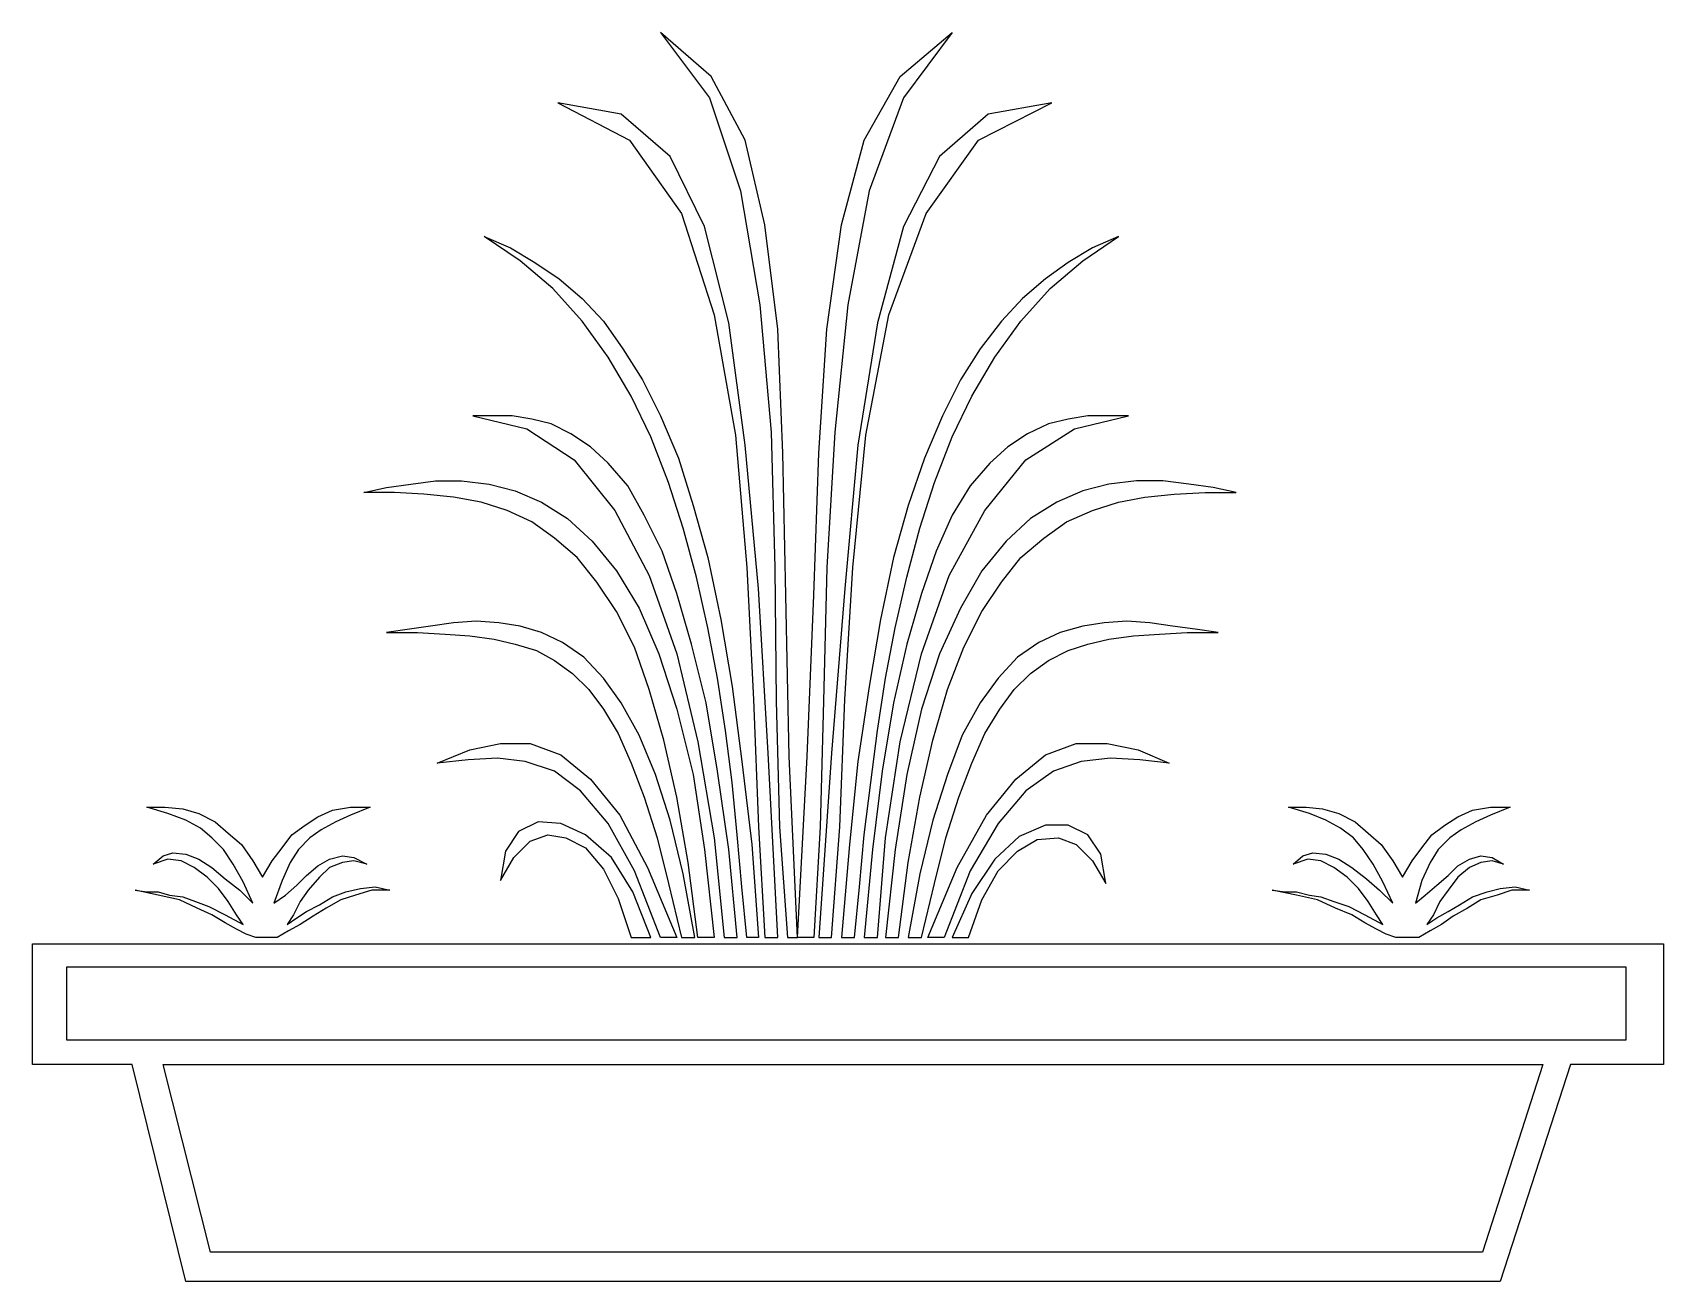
# Model space of a CAD drawing. Header units: millimetres. Extents: x 577 to 2337, y 236 to 943.
# Drawn here: x 816.921 to 818.192, y 685.475 to 686.449 of the extents above; entities that cross this region are included whole.
import ezdxf

# ---------------------------------------------------------------- set-up
doc = ezdxf.new("R2010")
doc.units = ezdxf.units.MM
doc.header["$LTSCALE"] = 0.01
doc.layers.add('06-Furn', color=4, linetype='Continuous')

# ---------------------------------------------------------------- blocks, each defined once
blk = doc.blocks.new('tr3')
at = {"layer": '06-Furn', "color": 94}
for p, q in [((830.4323, 685.7162), (830.3929, 685.7505)), ((830.3929, 685.7505), (830.431, 685.6997)), ((830.5797, 685.7162), (830.6203, 685.7505)), ((830.6203, 685.7505), (830.5822, 685.6997)), ((830.459, 685.6666), (830.4323, 685.7162)), ((830.5517, 685.6666), (830.5797, 685.7162)), ((830.3624, 685.687), (830.3129, 685.6959)), ((830.3129, 685.6959), (830.3688, 685.6666)), ((830.431, 685.6997), (830.4552, 685.6272)), ((830.5822, 685.6997), (830.5555, 685.6272)), ((830.6407, 685.6666), (830.6978, 685.6959)), ((830.6978, 685.6959), (830.6483, 685.687)), ((830.4005, 685.6539), (830.3624, 685.687)), ((830.6483, 685.687), (830.6102, 685.6539)), ((830.3688, 685.6666), (830.4094, 685.6095)), ((830.4742, 685.6006), (830.459, 685.6666)), ((830.5339, 685.6006), (830.5517, 685.6666)), ((830.6, 685.6095), (830.6407, 685.6666)), ((830.4272, 685.5993), (830.4005, 685.6539)), ((830.6102, 685.6539), (830.5822, 685.5993)), ((830.4552, 685.6272), (830.4704, 685.5383)), ((830.5555, 685.6272), (830.539, 685.5383)), ((830.4094, 685.6095), (830.4348, 685.5307)), ((830.4844, 685.5193), (830.4742, 685.6006)), ((830.5225, 685.5193), (830.5339, 685.6006)), ((830.5708, 685.5307), (830.6, 685.6095)), ((830.2837, 685.5726), (830.2557, 685.5917)), ((830.2557, 685.5917), (830.276, 685.5828)), ((830.4463, 685.5243), (830.4272, 685.5993)), ((830.5822, 685.5993), (830.5619, 685.5243)), ((830.722, 685.5726), (830.7499, 685.5917)), ((830.7499, 685.5917), (830.7296, 685.5828)), ((830.276, 685.5828), (830.2951, 685.5713)), ((830.7296, 685.5828), (830.7105, 685.5713)), ((830.3091, 685.551), (830.2837, 685.5726)), ((830.2951, 685.5713), (830.3141, 685.5586)), ((830.7105, 685.5713), (830.6928, 685.5586)), ((830.6966, 685.551), (830.722, 685.5726)), ((830.3319, 685.5256), (830.3091, 685.551)), ((830.3141, 685.5586), (830.3319, 685.5434)), ((830.6737, 685.5256), (830.6966, 685.551)), ((830.6928, 685.5586), (830.675, 685.5434)), ((830.3319, 685.5434), (830.3485, 685.5256)), ((830.4704, 685.5383), (830.4793, 685.4392)), ((830.539, 685.5383), (830.5289, 685.4392)), ((830.675, 685.5434), (830.6585, 685.5256)), ((830.3523, 685.4977), (830.3319, 685.5256)), ((830.3485, 685.5256), (830.3637, 685.504)), ((830.4348, 685.5307), (830.4514, 685.4367)), ((830.459, 685.429), (830.4463, 685.5243)), ((830.5619, 685.5243), (830.5467, 685.429)), ((830.553, 685.4367), (830.5708, 685.5307)), ((830.6585, 685.5256), (830.6419, 685.504)), ((830.6534, 685.4977), (830.6737, 685.5256)), ((830.4882, 685.4227), (830.4844, 685.5193)), ((830.5162, 685.4227), (830.5225, 685.5193)), ((830.3637, 685.504), (830.3789, 685.4799)), ((830.6419, 685.504), (830.6267, 685.4799)), ((830.3701, 685.4672), (830.3523, 685.4977)), ((830.6356, 685.4672), (830.6534, 685.4977)), ((830.3789, 685.4799), (830.3929, 685.4519)), ((830.6267, 685.4799), (830.6127, 685.4519)), ((830.3853, 685.4354), (830.3701, 685.4672)), ((830.6203, 685.4354), (830.6356, 685.4672)), ((830.2621, 685.4519), (830.2468, 685.4519)), ((830.2468, 685.4519), (830.2887, 685.4418)), ((830.2773, 685.4519), (830.2621, 685.4519)), ((830.2926, 685.4494), (830.2773, 685.4519)), ((830.3078, 685.4456), (830.2926, 685.4494)), ((830.3929, 685.4519), (830.4069, 685.4189)), ((830.6127, 685.4519), (830.5987, 685.4189)), ((830.7105, 685.4494), (830.6953, 685.4456)), ((830.7258, 685.4519), (830.7105, 685.4494)), ((830.7156, 685.4418), (830.7576, 685.4519)), ((830.7423, 685.4519), (830.7258, 685.4519)), ((830.7576, 685.4519), (830.7423, 685.4519)), ((830.2887, 685.4418), (830.3256, 685.4176)), ((830.323, 685.4379), (830.3078, 685.4456)), ((830.3383, 685.4278), (830.323, 685.4379)), ((830.3993, 685.3998), (830.3853, 685.4354)), ((830.4514, 685.4367), (830.4603, 685.3338)), ((830.4793, 685.4392), (830.4819, 685.3338)), ((830.5289, 685.4392), (830.5225, 685.3338)), ((830.5428, 685.3338), (830.553, 685.4367)), ((830.6064, 685.3998), (830.6203, 685.4354)), ((830.6788, 685.4379), (830.6635, 685.4278)), ((830.6775, 685.4176), (830.7156, 685.4418)), ((830.6953, 685.4456), (830.6788, 685.4379)), ((830.3523, 685.4151), (830.3383, 685.4278)), ((830.4692, 685.3172), (830.459, 685.429)), ((830.4907, 685.3122), (830.4882, 685.4227)), ((830.5123, 685.3122), (830.5162, 685.4227)), ((830.5467, 685.429), (830.5365, 685.3172)), ((830.6635, 685.4278), (830.6496, 685.4151)), ((830.3256, 685.4176), (830.3573, 685.3782)), ((830.3675, 685.3973), (830.3523, 685.4151)), ((830.4069, 685.4189), (830.4183, 685.382)), ((830.5987, 685.4189), (830.586, 685.382)), ((830.6496, 685.4151), (830.6343, 685.3973)), ((830.6457, 685.3782), (830.6775, 685.4176)), ((830.1795, 685.396), (830.1985, 685.3986)), ((830.1985, 685.3986), (830.2176, 685.4011)), ((830.2176, 685.4011), (830.2379, 685.4011)), ((830.2379, 685.4011), (830.2595, 685.3986)), ((830.2595, 685.3986), (830.2798, 685.3935)), ((830.3802, 685.3744), (830.3675, 685.3973)), ((830.4107, 685.3643), (830.3993, 685.3998)), ((830.5949, 685.3643), (830.6064, 685.3998)), ((830.6343, 685.3973), (830.6203, 685.3744)), ((830.7423, 685.3986), (830.722, 685.3935)), ((830.7639, 685.4011), (830.7423, 685.3986)), ((830.7842, 685.4011), (830.7639, 685.4011)), ((830.8046, 685.3986), (830.7842, 685.4011)), ((830.8236, 685.396), (830.8046, 685.3986)), ((830.1617, 685.3922), (830.1795, 685.396)), ((830.1858, 685.3922), (830.1617, 685.3922)), ((830.2087, 685.3909), (830.1858, 685.3922)), ((830.2316, 685.3884), (830.2087, 685.3909)), ((830.2532, 685.3846), (830.2316, 685.3884)), ((830.2735, 685.3782), (830.2532, 685.3846)), ((830.2798, 685.3935), (830.3002, 685.3846)), ((830.3002, 685.3846), (830.3205, 685.3719)), ((830.7017, 685.3846), (830.6813, 685.3719)), ((830.722, 685.3935), (830.7017, 685.3846)), ((830.7296, 685.3782), (830.7499, 685.3846)), ((830.7499, 685.3846), (830.7703, 685.3884)), ((830.7703, 685.3884), (830.7931, 685.3909)), ((830.7931, 685.3909), (830.8173, 685.3922)), ((830.8173, 685.3922), (830.8414, 685.3922)), ((830.8414, 685.3922), (830.8236, 685.396)), ((830.2926, 685.3693), (830.2735, 685.3782)), ((830.3205, 685.3719), (830.3396, 685.3541)), ((830.3573, 685.3782), (830.384, 685.3274)), ((830.3942, 685.3465), (830.3802, 685.3744)), ((830.4183, 685.382), (830.4298, 685.3414)), ((830.586, 685.382), (830.5746, 685.3414)), ((830.6203, 685.3744), (830.6076, 685.3465)), ((830.6178, 685.3274), (830.6457, 685.3782)), ((830.6813, 685.3719), (830.6623, 685.3541)), ((830.7093, 685.3693), (830.7296, 685.3782)), ((830.3103, 685.3566), (830.2926, 685.3693)), ((830.4209, 685.3261), (830.4107, 685.3643)), ((830.5848, 685.3261), (830.5949, 685.3643)), ((830.6915, 685.3566), (830.7093, 685.3693)), ((830.3281, 685.3414), (830.3103, 685.3566)), ((830.3396, 685.3541), (830.3586, 685.3312)), ((830.4056, 685.3134), (830.3942, 685.3465)), ((830.6076, 685.3465), (830.5962, 685.3134)), ((830.6623, 685.3541), (830.6432, 685.3312)), ((830.6737, 685.3414), (830.6915, 685.3566)), ((830.3434, 685.3223), (830.3281, 685.3414)), ((830.4298, 685.3414), (830.4399, 685.2931)), ((830.4603, 685.3338), (830.4653, 685.2308)), ((830.4819, 685.3338), (830.4831, 685.2296)), ((830.5225, 685.3338), (830.52, 685.2296)), ((830.5365, 685.2308), (830.5428, 685.3338)), ((830.5746, 685.3414), (830.5644, 685.2931)), ((830.6585, 685.3223), (830.6737, 685.3414)), ((830.3586, 685.2995), (830.3434, 685.3223)), ((830.3586, 685.3312), (830.3764, 685.302)), ((830.384, 685.3274), (830.4056, 685.2664)), ((830.4298, 685.2867), (830.4209, 685.3261)), ((830.5759, 685.2867), (830.5848, 685.3261)), ((830.5962, 685.2664), (830.6178, 685.3274)), ((830.6432, 685.3312), (830.6267, 685.302)), ((830.6432, 685.2995), (830.6585, 685.3223)), ((830.4171, 685.274), (830.4056, 685.3134)), ((830.4768, 685.1889), (830.4692, 685.3172)), ((830.4933, 685.1864), (830.4907, 685.3122)), ((830.5073, 685.1864), (830.5123, 685.3122)), ((830.5365, 685.3172), (830.5263, 685.1889)), ((830.5962, 685.3134), (830.5848, 685.274)), ((830.3726, 685.2715), (830.3586, 685.2995)), ((830.3764, 685.302), (830.3916, 685.2664)), ((830.6267, 685.302), (830.6102, 685.2664)), ((830.6292, 685.2715), (830.6432, 685.2995)), ((830.1973, 685.2855), (830.1795, 685.2829)), ((830.1795, 685.2829), (830.2036, 685.2829)), ((830.2138, 685.288), (830.1973, 685.2855)), ((830.2036, 685.2829), (830.2252, 685.2817)), ((830.2316, 685.2906), (830.2138, 685.288)), ((830.2494, 685.2918), (830.2316, 685.2906)), ((830.2671, 685.2906), (830.2494, 685.2918)), ((830.2837, 685.288), (830.2671, 685.2906)), ((830.3002, 685.2829), (830.2837, 685.288)), ((830.3167, 685.2753), (830.3002, 685.2829)), ((830.4374, 685.2474), (830.4298, 685.2867)), ((830.4399, 685.2931), (830.4488, 685.241)), ((830.5644, 685.2931), (830.5555, 685.241)), ((830.5682, 685.2474), (830.5759, 685.2867)), ((830.7042, 685.2829), (830.6877, 685.2753)), ((830.722, 685.288), (830.7042, 685.2829)), ((830.7385, 685.2906), (830.722, 685.288)), ((830.7563, 685.2918), (830.7385, 685.2906)), ((830.7741, 685.2906), (830.7563, 685.2918)), ((830.7919, 685.288), (830.7741, 685.2906)), ((830.7817, 685.2817), (830.8033, 685.2829)), ((830.8096, 685.2855), (830.7919, 685.288)), ((830.8033, 685.2829), (830.8274, 685.2829)), ((830.8274, 685.2829), (830.8096, 685.2855)), ((830.2252, 685.2817), (830.2443, 685.2804)), ((830.2443, 685.2804), (830.2633, 685.2779)), ((830.2633, 685.2779), (830.2798, 685.274)), ((830.2798, 685.274), (830.2964, 685.269)), ((830.3332, 685.2639), (830.3167, 685.2753)), ((830.384, 685.2385), (830.3726, 685.2715)), ((830.4285, 685.2283), (830.4171, 685.274)), ((830.5848, 685.274), (830.5746, 685.2283)), ((830.6165, 685.2385), (830.6292, 685.2715)), ((830.6877, 685.2753), (830.6712, 685.2639)), ((830.7105, 685.269), (830.7258, 685.274)), ((830.7258, 685.274), (830.7423, 685.2779)), ((830.7423, 685.2779), (830.7614, 685.2804)), ((830.7614, 685.2804), (830.7817, 685.2817)), ((830.2964, 685.269), (830.3103, 685.2613)), ((830.3103, 685.2613), (830.3243, 685.2512)), ((830.3485, 685.2474), (830.3332, 685.2639)), ((830.3916, 685.2664), (830.4056, 685.2232)), ((830.4056, 685.2664), (830.4221, 685.1978)), ((830.5797, 685.1978), (830.5962, 685.2664)), ((830.6102, 685.2664), (830.5962, 685.2232)), ((830.6712, 685.2639), (830.6559, 685.2474)), ((830.6813, 685.2512), (830.6953, 685.2613)), ((830.6953, 685.2613), (830.7105, 685.269)), ((830.3243, 685.2512), (830.337, 685.2385)), ((830.3624, 685.2283), (830.3485, 685.2474)), ((830.4437, 685.2067), (830.4374, 685.2474)), ((830.5619, 685.2067), (830.5682, 685.2474)), ((830.6559, 685.2474), (830.6419, 685.2283)), ((830.6686, 685.2385), (830.6813, 685.2512)), ((830.337, 685.2385), (830.3485, 685.2232)), ((830.3955, 685.1991), (830.384, 685.2385)), ((830.4488, 685.241), (830.4564, 685.1826)), ((830.5555, 685.241), (830.5467, 685.1826)), ((830.6051, 685.1991), (830.6165, 685.2385)), ((830.6572, 685.2232), (830.6686, 685.2385)), ((830.3485, 685.2232), (830.3599, 685.2042)), ((830.3764, 685.2029), (830.3624, 685.2283)), ((830.4056, 685.2232), (830.4183, 685.1724)), ((830.4374, 685.1749), (830.4285, 685.2283)), ((830.4653, 685.2308), (830.4692, 685.1317)), ((830.4831, 685.2296), (830.4857, 685.1317)), ((830.52, 685.2296), (830.5174, 685.1317)), ((830.5327, 685.1317), (830.5365, 685.2308)), ((830.5746, 685.2283), (830.5657, 685.1749)), ((830.5962, 685.2232), (830.5848, 685.1724)), ((830.6419, 685.2283), (830.628, 685.2029)), ((830.6457, 685.2042), (830.6572, 685.2232)), ((830.4488, 685.1661), (830.4437, 685.2067)), ((830.5568, 685.1661), (830.5619, 685.2067)), ((830.2443, 685.1915), (830.2684, 685.1965)), ((830.2684, 685.1965), (830.2913, 685.1965)), ((830.2913, 685.1965), (830.3154, 685.1877)), ((830.3599, 685.2042), (830.3701, 685.1813)), ((830.3891, 685.1724), (830.3764, 685.2029)), ((830.4056, 685.1546), (830.3955, 685.1991)), ((830.4221, 685.1978), (830.4348, 685.1229)), ((830.5682, 685.1229), (830.5797, 685.1978)), ((830.5949, 685.1546), (830.6051, 685.1991)), ((830.628, 685.2029), (830.6165, 685.1724)), ((830.6356, 685.1813), (830.6457, 685.2042)), ((830.6928, 685.1877), (830.7169, 685.1965)), ((830.7169, 685.1965), (830.741, 685.1965)), ((830.741, 685.1965), (830.7652, 685.1915)), ((830.2189, 685.1813), (830.2443, 685.1915)), ((830.243, 685.1838), (830.2189, 685.1813)), ((830.2659, 685.1851), (830.243, 685.1838)), ((830.2875, 685.1826), (830.2659, 685.1851)), ((830.3103, 685.1749), (830.2875, 685.1826)), ((830.3154, 685.1877), (830.3383, 685.1686)), ((830.3701, 685.1813), (830.3802, 685.1546)), ((830.4564, 685.1826), (830.4641, 685.1178)), ((830.4844, 685.0454), (830.4768, 685.1889)), ((830.4996, 685.0454), (830.4933, 685.1864)), ((830.4996, 685.0454), (830.5073, 685.1864)), ((830.5263, 685.1889), (830.5162, 685.0454)), ((830.5467, 685.1826), (830.5403, 685.1178)), ((830.6254, 685.1546), (830.6356, 685.1813)), ((830.6699, 685.1686), (830.6928, 685.1877)), ((830.7207, 685.1826), (830.6991, 685.1749)), ((830.7436, 685.1851), (830.7207, 685.1826)), ((830.7664, 685.1838), (830.7436, 685.1851)), ((830.7652, 685.1915), (830.7893, 685.1813)), ((830.7893, 685.1813), (830.7664, 685.1838)), ((830.3307, 685.1597), (830.3103, 685.1749)), ((830.3383, 685.1686), (830.3612, 685.1406)), ((830.4005, 685.1368), (830.3891, 685.1724)), ((830.4183, 685.1724), (830.4272, 685.114)), ((830.4463, 685.114), (830.4374, 685.1749)), ((830.5657, 685.1749), (830.5581, 685.114)), ((830.5848, 685.1724), (830.5759, 685.114)), ((830.6165, 685.1724), (830.6051, 685.1368)), ((830.647, 685.1406), (830.6699, 685.1686)), ((830.6991, 685.1749), (830.6775, 685.1597)), ((830.3523, 685.1343), (830.3307, 685.1597)), ((830.4526, 685.1254), (830.4488, 685.1661)), ((830.5517, 685.1254), (830.5568, 685.1661)), ((830.6775, 685.1597), (830.6559, 685.1343)), ((830.0092, 685.1419), (829.9927, 685.147)), ((829.9927, 685.147), (830.0067, 685.147)), ((830.0067, 685.147), (830.0207, 685.1457)), ((830.0207, 685.1457), (830.0334, 685.1419)), ((830.1261, 685.1394), (830.1375, 685.1445)), ((830.1375, 685.1445), (830.1515, 685.147)), ((830.1515, 685.147), (830.1668, 685.147)), ((830.1668, 685.147), (830.1515, 685.1406)), ((830.3802, 685.1546), (830.3904, 685.1229)), ((830.4145, 685.1038), (830.4056, 685.1546)), ((830.586, 685.1038), (830.5949, 685.1546)), ((830.6153, 685.1229), (830.6254, 685.1546)), ((830.8986, 685.1419), (830.8821, 685.147)), ((830.8821, 685.147), (830.896, 685.147)), ((830.896, 685.147), (830.9087, 685.1457)), ((830.9087, 685.1457), (830.9214, 685.1419)), ((831.0142, 685.1394), (831.0256, 685.1445)), ((831.0256, 685.1445), (831.0396, 685.147)), ((831.0396, 685.147), (831.0549, 685.147)), ((831.0549, 685.147), (831.0396, 685.1406)), ((830.0232, 685.1368), (830.0092, 685.1419)), ((830.0346, 685.1305), (830.0232, 685.1368)), ((830.0334, 685.1419), (830.0461, 685.1356)), ((830.0435, 685.1229), (830.0346, 685.1305)), ((830.0461, 685.1356), (830.0562, 685.1267)), ((830.1058, 685.1254), (830.116, 685.133)), ((830.116, 685.133), (830.1261, 685.1394)), ((830.1401, 685.1356), (830.1287, 685.1292)), ((830.1515, 685.1406), (830.1401, 685.1356)), ((830.2976, 685.1356), (830.2824, 685.1279)), ((830.3154, 685.1343), (830.2976, 685.1356)), ((830.3345, 685.1254), (830.3154, 685.1343)), ((830.3726, 685.0974), (830.3523, 685.1343)), ((830.3612, 685.1406), (830.3828, 685.1)), ((830.4107, 685.0949), (830.4005, 685.1368)), ((830.4692, 685.1317), (830.4742, 685.0454)), ((830.4857, 685.1317), (830.492, 685.0454)), ((830.5174, 685.1317), (830.5123, 685.0454)), ((830.5263, 685.0454), (830.5327, 685.1317)), ((830.6051, 685.1368), (830.5949, 685.0949)), ((830.6242, 685.1), (830.647, 685.1406)), ((830.6559, 685.1343), (830.6343, 685.0974)), ((830.6928, 685.133), (830.6724, 685.1241)), ((830.7105, 685.133), (830.6928, 685.133)), ((830.7258, 685.1254), (830.7105, 685.133)), ((830.9113, 685.1368), (830.8986, 685.1419)), ((830.9227, 685.1305), (830.9113, 685.1368)), ((830.9214, 685.1419), (830.9342, 685.1356)), ((830.9329, 685.1229), (830.9227, 685.1305)), ((830.9342, 685.1356), (830.9443, 685.1267)), ((830.9939, 685.1254), (831.004, 685.133)), ((831.004, 685.133), (831.0142, 685.1394)), ((831.0282, 685.1356), (831.0167, 685.1292)), ((831.0396, 685.1406), (831.0282, 685.1356)), ((830.0524, 685.114), (830.0435, 685.1229)), ((830.0562, 685.1267), (830.0664, 685.1178)), ((830.0664, 685.1178), (830.0753, 685.1051)), ((830.0982, 685.1152), (830.1058, 685.1254)), ((830.1198, 685.1229), (830.1109, 685.114)), ((830.1287, 685.1292), (830.1198, 685.1229)), ((830.2824, 685.1279), (830.2722, 685.1127)), ((830.2786, 685.1076), (830.2913, 685.1203)), ((830.2913, 685.1203), (830.3053, 685.1254)), ((830.3053, 685.1254), (830.3192, 685.1229)), ((830.3192, 685.1229), (830.3345, 685.1152)), ((830.3548, 685.1076), (830.3345, 685.1254)), ((830.3904, 685.1229), (830.3993, 685.0873)), ((830.4348, 685.1229), (830.4425, 685.0454)), ((830.4564, 685.0847), (830.4526, 685.1254)), ((830.4641, 685.1178), (830.4692, 685.0454)), ((830.5403, 685.1178), (830.5339, 685.0454)), ((830.5479, 685.0847), (830.5517, 685.1254)), ((830.5619, 685.0454), (830.5682, 685.1229)), ((830.6064, 685.0873), (830.6153, 685.1229)), ((830.6724, 685.1241), (830.6534, 685.1063)), ((830.6712, 685.1127), (830.6864, 685.1216)), ((830.6864, 685.1216), (830.7029, 685.1229)), ((830.7029, 685.1229), (830.7169, 685.1178)), ((830.7169, 685.1178), (830.7296, 685.1051)), ((830.736, 685.1102), (830.7258, 685.1254)), ((830.9405, 685.114), (830.9329, 685.1229)), ((830.9443, 685.1267), (830.9545, 685.1178)), ((830.9545, 685.1178), (830.9634, 685.1051)), ((830.9862, 685.1152), (830.9939, 685.1254)), ((831.0078, 685.1229), (830.9989, 685.114)), ((831.0167, 685.1292), (831.0078, 685.1229)), ((829.9978, 685.1025), (830.0054, 685.1089)), ((830.0092, 685.1063), (829.9978, 685.1025)), ((830.0054, 685.1089), (830.013, 685.1114)), ((830.0194, 685.1051), (830.0092, 685.1063)), ((830.013, 685.1114), (830.0232, 685.1102)), ((830.0296, 685.1), (830.0194, 685.1051)), ((830.0232, 685.1102), (830.0334, 685.1063)), ((830.0334, 685.1063), (830.0435, 685.1)), ((830.06, 685.1025), (830.0524, 685.114)), ((830.0753, 685.1051), (830.0829, 685.0924)), ((830.0829, 685.0924), (830.0905, 685.1051)), ((830.0905, 685.1051), (830.0982, 685.1152)), ((830.1109, 685.114), (830.1045, 685.1038)), ((830.1261, 685.1013), (830.135, 685.1063)), ((830.135, 685.1063), (830.1452, 685.1089)), ((830.1452, 685.1089), (830.1541, 685.1076)), ((830.1541, 685.1051), (830.1452, 685.1038)), ((830.1541, 685.1076), (830.1642, 685.1025)), ((830.1642, 685.1025), (830.1541, 685.1051)), ((830.2722, 685.1127), (830.2684, 685.0898)), ((830.2684, 685.0898), (830.2786, 685.1076)), ((830.3345, 685.1152), (830.3485, 685.0987)), ((830.3713, 685.0809), (830.3548, 685.1076)), ((830.4272, 685.114), (830.4348, 685.0454)), ((830.4526, 685.0454), (830.4463, 685.114)), ((830.5581, 685.114), (830.5517, 685.0454)), ((830.5759, 685.114), (830.5682, 685.0454)), ((830.6534, 685.1063), (830.6356, 685.0797)), ((830.6559, 685.0974), (830.6712, 685.1127)), ((830.7296, 685.1051), (830.7398, 685.0873)), ((830.7398, 685.0873), (830.736, 685.1102)), ((830.8859, 685.1025), (830.8935, 685.1089)), ((830.8973, 685.1063), (830.8859, 685.1025)), ((830.8935, 685.1089), (830.9011, 685.1114)), ((830.9075, 685.1051), (830.8973, 685.1063)), ((830.9011, 685.1114), (830.9113, 685.1102)), ((830.9176, 685.1), (830.9075, 685.1051)), ((830.9113, 685.1102), (830.9214, 685.1063)), ((830.9214, 685.1063), (830.9316, 685.1)), ((830.9481, 685.1025), (830.9405, 685.114)), ((830.9634, 685.1051), (830.971, 685.0924)), ((830.971, 685.0924), (830.9786, 685.1051)), ((830.9786, 685.1051), (830.9862, 685.1152)), ((830.9989, 685.114), (830.9926, 685.1038)), ((831.0142, 685.1013), (831.0231, 685.1063)), ((831.0231, 685.1063), (831.032, 685.1089)), ((831.032, 685.1089), (831.0409, 685.1076)), ((831.0409, 685.1051), (831.032, 685.1038)), ((831.0409, 685.1076), (831.0498, 685.1025)), ((831.0498, 685.1025), (831.0409, 685.1051)), ((830.0397, 685.0924), (830.0296, 685.1)), ((830.0486, 685.0835), (830.0397, 685.0924)), ((830.0435, 685.1), (830.0537, 685.0911)), ((830.0677, 685.0886), (830.06, 685.1025)), ((830.1045, 685.1038), (830.0982, 685.0898)), ((830.1096, 685.086), (830.1172, 685.0936)), ((830.1172, 685.0936), (830.1261, 685.1013)), ((830.1274, 685.0924), (830.1185, 685.0822)), ((830.135, 685.1), (830.1274, 685.0924)), ((830.1452, 685.1038), (830.135, 685.1)), ((830.3485, 685.0987), (830.3599, 685.0758)), ((830.3929, 685.0454), (830.3726, 685.0974)), ((830.3828, 685.1), (830.4056, 685.0454)), ((830.4196, 685.0454), (830.4107, 685.0949)), ((830.4221, 685.0454), (830.4145, 685.1038)), ((830.5784, 685.0454), (830.586, 685.1038)), ((830.5949, 685.0949), (830.586, 685.0454)), ((830.6013, 685.0454), (830.6242, 685.1)), ((830.6343, 685.0974), (830.614, 685.0454)), ((830.6432, 685.0746), (830.6559, 685.0974)), ((830.9278, 685.0924), (830.9176, 685.1)), ((830.9367, 685.0835), (830.9278, 685.0924)), ((830.9316, 685.1), (830.943, 685.0911)), ((830.9558, 685.0886), (830.9481, 685.1025)), ((830.9926, 685.1038), (830.9862, 685.0898)), ((830.9977, 685.086), (831.0066, 685.0936)), ((831.0066, 685.0936), (831.0142, 685.1013)), ((831.0142, 685.0924), (831.0066, 685.0822)), ((831.0231, 685.1), (831.0142, 685.0924)), ((831.032, 685.1038), (831.0231, 685.1)), ((830.0016, 685.0784), (829.9838, 685.0822)), ((829.9838, 685.0822), (829.9927, 685.0809)), ((829.9927, 685.0809), (830.0016, 685.0809)), ((830.0016, 685.0809), (830.0105, 685.0784)), ((830.0562, 685.0733), (830.0486, 685.0835)), ((830.0537, 685.0911), (830.0651, 685.0822)), ((830.0651, 685.0822), (830.0753, 685.072)), ((830.0753, 685.072), (830.0677, 685.0886)), ((830.0982, 685.0898), (830.0918, 685.072)), ((830.1007, 685.0784), (830.1096, 685.086)), ((830.1185, 685.0822), (830.1121, 685.0733)), ((830.1375, 685.0771), (830.1477, 685.0809)), ((830.1477, 685.0809), (830.1591, 685.0835)), ((830.168, 685.0822), (830.1553, 685.0784)), ((830.1591, 685.0835), (830.1706, 685.0847)), ((830.182, 685.0822), (830.168, 685.0822)), ((830.1706, 685.0847), (830.182, 685.0822)), ((830.3853, 685.0454), (830.3713, 685.0809)), ((830.3993, 685.0873), (830.4094, 685.0454)), ((830.4603, 685.0454), (830.4564, 685.0847)), ((830.5441, 685.0454), (830.5479, 685.0847)), ((830.5962, 685.0454), (830.6064, 685.0873)), ((830.6356, 685.0797), (830.6203, 685.0454)), ((830.8884, 685.0784), (830.8694, 685.0822)), ((830.8694, 685.0822), (830.8795, 685.0809)), ((830.8795, 685.0809), (830.8884, 685.0809)), ((830.8884, 685.0809), (830.8986, 685.0784)), ((830.9443, 685.0733), (830.9367, 685.0835)), ((830.943, 685.0911), (830.9532, 685.0822)), ((830.9532, 685.0822), (830.9634, 685.072)), ((830.9634, 685.072), (830.9558, 685.0886)), ((830.9862, 685.0898), (830.9812, 685.072)), ((830.9888, 685.0784), (830.9977, 685.086)), ((831.0066, 685.0822), (831.0002, 685.0733)), ((831.0256, 685.0771), (831.0371, 685.0809)), ((831.0371, 685.0809), (831.0472, 685.0835)), ((831.0561, 685.0822), (831.0447, 685.0784)), ((831.0472, 685.0835), (831.0587, 685.0847)), ((831.0701, 685.0822), (831.0561, 685.0822)), ((831.0587, 685.0847), (831.0701, 685.0822)), ((830.0181, 685.0746), (830.0016, 685.0784)), ((830.0105, 685.0784), (830.0207, 685.0771)), ((830.0321, 685.0682), (830.0181, 685.0746)), ((830.0207, 685.0771), (830.0308, 685.0733)), ((830.0308, 685.0733), (830.041, 685.0695)), ((830.0435, 685.0631), (830.0321, 685.0682)), ((830.041, 685.0695), (830.0537, 685.0631)), ((830.0626, 685.0631), (830.0562, 685.0733)), ((830.0918, 685.072), (830.1007, 685.0784)), ((830.1121, 685.0733), (830.1071, 685.0631)), ((830.1172, 685.0657), (830.1274, 685.0708)), ((830.1325, 685.0682), (830.1223, 685.0619)), ((830.1274, 685.0708), (830.1375, 685.0771)), ((830.1439, 685.0746), (830.1325, 685.0682)), ((830.1553, 685.0784), (830.1439, 685.0746)), ((830.3599, 685.0758), (830.3701, 685.0454)), ((830.633, 685.0454), (830.6432, 685.0746)), ((830.9049, 685.0746), (830.8884, 685.0784)), ((830.8986, 685.0784), (830.9075, 685.0771)), ((830.9189, 685.0682), (830.9049, 685.0746)), ((830.9075, 685.0771), (830.9176, 685.0733)), ((830.9176, 685.0733), (830.9291, 685.0695)), ((830.9316, 685.0631), (830.9189, 685.0682)), ((830.9291, 685.0695), (830.9418, 685.0631)), ((830.9507, 685.0631), (830.9443, 685.0733)), ((830.9812, 685.072), (830.9888, 685.0784)), ((831.0002, 685.0733), (830.9951, 685.0631)), ((831.0066, 685.0657), (831.0155, 685.0708)), ((831.0218, 685.0682), (831.0104, 685.0619)), ((831.0155, 685.0708), (831.0256, 685.0771)), ((831.032, 685.0746), (831.0218, 685.0682)), ((831.0447, 685.0784), (831.032, 685.0746)), ((830.0537, 685.0568), (830.0435, 685.0631)), ((830.0537, 685.0631), (830.0677, 685.0555)), ((830.0626, 685.0517), (830.0537, 685.0568)), ((830.0677, 685.0555), (830.0626, 685.0631)), ((830.1071, 685.0631), (830.102, 685.0555)), ((830.102, 685.0555), (830.1096, 685.0606)), ((830.1121, 685.0555), (830.1032, 685.0504)), ((830.1096, 685.0606), (830.1172, 685.0657)), ((830.1223, 685.0619), (830.1121, 685.0555)), ((830.9418, 685.0568), (830.9316, 685.0631)), ((830.9418, 685.0631), (830.9558, 685.0555)), ((830.9507, 685.0517), (830.9418, 685.0568)), ((830.9558, 685.0555), (830.9507, 685.0631)), ((830.9951, 685.0631), (830.9901, 685.0555)), ((830.9901, 685.0555), (830.9977, 685.0606)), ((831.0015, 685.0555), (830.9926, 685.0504)), ((830.9977, 685.0606), (831.0066, 685.0657)), ((831.0104, 685.0619), (831.0015, 685.0555)), ((830.0702, 685.0479), (830.0626, 685.0517)), ((830.0778, 685.0454), (830.0702, 685.0479)), ((830.0944, 685.0454), (830.0778, 685.0454)), ((830.1032, 685.0504), (830.0944, 685.0454)), ((830.3701, 685.0454), (830.3853, 685.0454)), ((830.4056, 685.0454), (830.3929, 685.0454)), ((830.4094, 685.0454), (830.4196, 685.0454)), ((830.4348, 685.0454), (830.4221, 685.0454)), ((830.4425, 685.0454), (830.4526, 685.0454)), ((830.4692, 685.0454), (830.4603, 685.0454)), ((830.4742, 685.0454), (830.4844, 685.0454)), ((830.492, 685.0454), (830.4996, 685.0454)), ((830.5123, 685.0454), (830.4996, 685.0454)), ((830.5162, 685.0454), (830.5263, 685.0454)), ((830.5339, 685.0454), (830.5441, 685.0454)), ((830.5517, 685.0454), (830.5619, 685.0454)), ((830.5682, 685.0454), (830.5784, 685.0454)), ((830.586, 685.0454), (830.5962, 685.0454)), ((830.614, 685.0454), (830.6013, 685.0454)), ((830.6203, 685.0454), (830.633, 685.0454)), ((830.9583, 685.0479), (830.9507, 685.0517)), ((830.9659, 685.0454), (830.9583, 685.0479)), ((830.9837, 685.0454), (830.9659, 685.0454)), ((830.9926, 685.0504), (830.9837, 685.0454))]:
    blk.add_line(p, q, dxfattribs=at)
at = {"layer": '06-Furn', "color": 32}
for p, q in [((829.9038, 684.9463), (829.9038, 685.0403)), ((829.9038, 685.0403), (831.1717, 685.0403)), ((831.1717, 685.0403), (831.1743, 685.0403)), ((831.1743, 685.0403), (831.1743, 684.9463)), ((829.9305, 684.9653), (829.9305, 685.0225)), ((829.9305, 685.0225), (831.1451, 685.0225)), ((831.1451, 685.0225), (831.1451, 684.9653)), ((831.1451, 684.9653), (829.9305, 684.9653)), ((829.9813, 684.9463), (829.9038, 684.9463)), ((830.0232, 684.7773), (829.9813, 684.9463)), ((830.0423, 684.8001), (830.0054, 684.9463)), ((830.0054, 684.9463), (831.0803, 684.9463)), ((831.0803, 684.9463), (831.0333, 684.8001)), ((831.1019, 684.9463), (831.0472, 684.7773)), ((831.1743, 684.9463), (831.1019, 684.9463)), ((831.0333, 684.8001), (830.0423, 684.8001)), ((831.0472, 684.7773), (830.0232, 684.7773))]:
    blk.add_line(p, q, dxfattribs=at)

msp = doc.modelspace()

# ---------------------------------------------------------------- block references
at = {"layer": '06-Furn'}
msp.add_blockref('tr3', (-12.9826, 0.698), dxfattribs=at)

doc.saveas('drawing.dxf')
